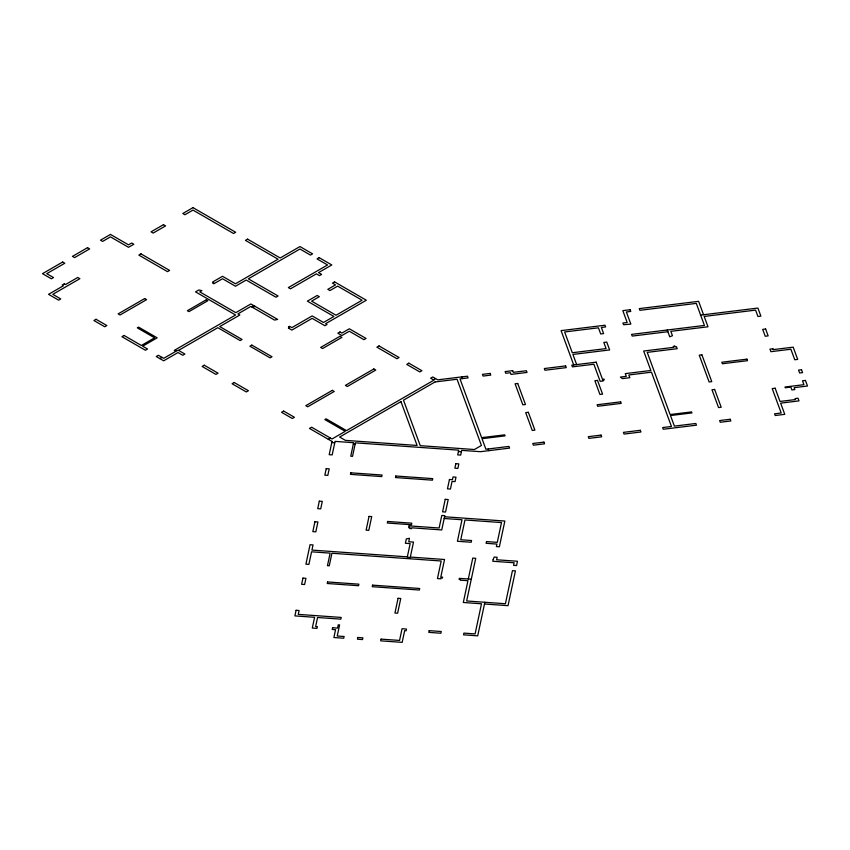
<?xml version="1.0" encoding="UTF-8"?>
<svg xmlns="http://www.w3.org/2000/svg" width="850" height="850" viewBox="0 0 850 850"><rect width="100%" height="100%" fill="white"/><g stroke="black" fill="none" stroke-linecap="round" stroke-linejoin="round"><path stroke-width="1.27" d="M407.341 556.856L410.157 543.596L405.386 543.267L406.321 538.868L409.466 538.305L408.744 541.747L413.514 542.087L410.146 557.929L407.341 556.856L311.929 550.088L313.034 544.924L310.048 544.712L305.915 564.166L308.89 564.379L311.567 551.809L330.129 553.127L327.452 565.696L329.248 565.824L331.914 553.254L441.192 561L437.453 578.563L440.884 578.808L441.065 577.947L442.414 578.032L442.595 577.171L440.799 577.054L444.539 559.491L410.327 557.069M468.308 578.999L472.759 558.089L475.734 558.291L466.661 600.982L505.421 603.734L512.444 570.679L515.429 570.892L508.034 605.668L484.479 603.999M484.851 602.278L477.711 635.843L463.547 634.833L463.909 633.112L475.097 633.909L481.504 603.787L463.314 602.491L467.946 580.72L460.264 580.178L460.445 579.317L459.106 579.222L459.287 578.361L471.293 579.211M159.853 358.594L161.978 357.372M251.727 306.903L253.852 305.681M178.553 350.381L217.844 327.686L240.146 340.563L242.059 339.458L219.757 326.581L239.827 314.999L237.915 313.894L250.877 306.414L274.561 320.089L277.642 319.409L250.877 303.96L235.79 312.662L199.792 291.879L201.917 290.658L198.836 289.978L195.542 291.879L235.577 314.999L174.303 350.381L175.897 351.294L163.678 358.349L158.366 355.279L156.241 356.511L163.678 360.804L178.022 352.527L182.792 355.279L184.917 354.057L178.553 350.381L175.366 350.986M252.79 307.519L254.915 306.287M328.302 439.291L330.427 438.058M433.436 379.812L435.561 378.579M700.623 315.095L757.913 308.061L760.878 316.126L757.945 316.487L755.597 310.123L704.183 316.434L707.997 326.783L670.82 331.341L672.435 335.707L669.768 336.834L667.261 330.002M667.888 331.702L632.188 336.079L631.561 334.39L704.427 325.444L696.309 303.386L639.891 310.314L639.274 308.614L698.626 301.336L703.556 314.734M331.776 442.553L334.762 442.765M353.324 444.082L355.109 444.21M458.416 451.531L461.401 451.743M444.539 516.768L504.847 521.039L499.375 546.784L496.389 546.571L496.921 544.074L486.115 543.309L486.476 541.588L497.293 542.353L501.5 522.559L464.971 519.966L460.764 539.761L471.569 540.526L471.208 542.247L457.417 541.269L461.996 519.754L444.178 518.489M576.651 364.576L572.911 354.439L609.641 349.934L606.751 342.082L603.819 342.444L606.082 348.596L572.294 352.739L564.634 331.957L598.432 327.813L600.695 333.965L603.628 333.604L601.364 327.452L605.625 326.931L604.998 325.231L561.074 330.629L573.707 364.937M461.72 376.901L462.347 378.601M483.99 437.378L484.362 438.398M488.251 448.959L488.877 450.659M296.098 610.3L294.908 615.899L314.596 617.291L312.301 628.044L316.997 628.384L317.369 626.662L315.647 626.535L317.571 617.504L340.829 619.151L341.19 617.429L298.265 614.38L299.083 610.513L296.098 610.3M302.951 578.106L301.633 584.311L304.608 584.524L305.926 578.319L302.951 578.106M314.936 521.73L312.832 531.633L315.817 531.845L317.921 521.942L314.936 521.73M319.313 501.16L317.719 508.651L320.705 508.863L322.299 501.373L319.313 501.16M326.23 468.626L324.838 475.171L327.824 475.384L329.216 468.839L326.23 468.626M332.021 441.437L329.194 454.686L332.18 454.899L335.049 441.384L353.611 442.701L350.742 456.216L352.527 456.344L355.406 442.829L458.713 450.149L457.704 454.888L460.689 455.101L461.688 450.362L480.431 451.69L509.586 448.109L508.969 446.42L485.902 449.246L482.014 438.685L505.081 435.859L504.698 434.839L481.631 437.665L459.999 378.888L468.074 377.899L467.447 376.199L437.75 379.844L432.756 376.954L430.631 378.186L433.967 380.12L346.513 430.61L326.124 418.837L324.849 419.571L345.238 431.343L332.021 438.983L311.621 427.21L309.496 428.432L332.021 441.437M327.558 581.952L327.229 583.504L358.53 585.724L358.859 584.173L327.558 581.952M350.763 472.812L350.434 474.364L381.746 476.584L382.075 475.033L350.763 472.812M332.573 627.736L332.201 629.457L335.559 629.701L333.891 637.532L343.729 638.222L344.101 636.501L337.237 636.023L339.607 624.92L338.257 624.824L337.567 628.097L332.573 627.736M369.038 516.396L366.106 530.166L368.794 530.358L371.716 516.587L369.038 516.396M357.818 637.479L357.446 639.2L362.514 639.561L362.886 637.84L357.818 637.479M372.576 585.14L372.247 586.691L419.358 590.028L419.688 588.487L372.576 585.14M395.781 476.011L395.452 477.562L432.427 480.176L432.756 478.624L395.781 476.011M387.632 521.475L387.303 523.016L411.453 524.737L411.783 523.186L387.632 521.475M381.066 639.126L380.704 640.847L402.167 642.366L404.664 630.668L406.151 630.774L406.513 629.053L402.039 628.734L399.553 640.433L381.066 639.126M409.084 525.874L408.701 527.68L410.199 527.786L410.029 528.562L411.517 528.668L411.708 527.808L441.745 529.943L444.784 515.653L441.798 515.44L439.131 528.009L409.084 525.874M398.076 598.304L394.942 613.031L397.63 613.211L400.754 598.496L398.076 598.304M445.219 499.343L442.574 511.828L445.549 512.04L448.205 499.556L445.219 499.343M449.448 479.464L447.461 488.846L450.436 489.058L452.062 481.397L455.047 481.61L455.993 477.169L453.007 476.967L452.434 479.676L449.448 479.464M455.834 463.664L454.877 468.18L457.863 468.392L458.819 463.877L455.834 463.664M429.176 630.657L428.814 632.379L440.884 633.229L441.256 631.508L429.176 630.657M493.181 559.534L492.809 561.255L514.133 562.764L513.581 565.346L516.566 565.558L517.48 561.255L496.612 559.778L497.144 557.281L494.158 557.069L493.181 559.534M62.677 262.023L42.5 273.668L51.372 278.789L53.497 277.567L46.75 273.668L64.802 263.245L62.677 262.023M87.529 247.669L72.452 256.381L74.577 257.603L89.654 248.901L87.529 247.669M110.468 234.43L100.491 240.189L102.616 241.421L110.468 236.874L128.531 247.308L133.832 244.237L131.707 243.015L128.531 244.853L110.468 234.43M163.466 224.676L151.045 231.848L153.17 233.081L165.591 225.898L163.466 224.676M192.992 207.634L182.792 213.52L184.917 214.742L192.992 210.088L233.559 233.506L235.684 232.284L192.992 207.634M64.324 283.815L62.199 285.047L63.421 285.749L48.556 294.334L58.639 300.156L60.764 298.934L52.806 294.334L79.889 278.694L77.764 277.472L65.546 284.527L64.324 283.815M140.951 253.863L138.826 255.085L167.503 271.649L169.628 270.417L140.951 253.863M96.029 319.292L93.904 320.514L104.741 326.772L106.856 325.539L96.029 319.292M144.67 298.562L118.118 313.894L120.031 314.999L146.583 299.668L144.67 298.562M247.584 239.148L245.459 240.369L278.067 259.197L235.471 283.783L222.519 276.303L212.638 282.009L213.701 282.625L212.744 283.178L213.807 283.783L222.519 278.757L235.471 286.237L246.202 280.043L275.942 297.213L278.067 295.991L248.327 278.821L299.944 249.018L310.452 255.085L312.577 253.863L299.944 246.564L280.192 257.975L247.584 239.148M124.068 335.474L121.943 336.706L145.414 350.253L147.539 349.031L142.651 346.205L157.144 337.832L138.561 327.112L137.286 327.845L154.604 337.832L141.376 345.472L124.068 335.474M206.274 299.795L187.361 310.707L188.955 311.621L207.857 300.709L206.274 299.795M319.164 257.667L317.039 258.889L327.558 264.966L288.362 287.587L290.487 288.819L316.402 273.849L319.483 275.634L321.608 274.401L318.527 272.627L331.808 264.966L319.164 257.667M334.56 281.881L332.446 283.114L335.516 284.888L327.824 289.34L329.949 290.562L337.641 286.121L362.068 300.22L336.047 315.244L311.621 301.144L319.324 296.692L317.199 295.471L307.371 301.144L333.922 316.466L323.521 322.479L312.152 315.913L291.869 327.632L289.531 326.283L288.469 326.889L289.425 327.441L288.362 328.058L291.869 330.076L312.152 318.368L324.902 325.731L327.027 324.498L325.646 323.701L366.318 300.22L334.56 281.881M204.255 365.213L202.13 366.446L215.932 374.414L218.057 373.182L204.255 365.213M251.834 345.1L249.921 346.205L270.098 357.861L272.011 356.756L251.834 345.1M234.196 382.511L232.071 383.733L246.309 391.946L248.434 390.724L234.196 382.511M339.979 331.978L337.854 333.211L341.891 335.538L349.329 331.245L363.928 339.681L366.053 338.449L349.329 328.791L341.891 333.083L339.979 331.978M339.979 336.271L320.652 347.438L322.564 348.543L341.891 337.376L339.979 336.271M379.015 345.929L376.89 347.161L396.961 358.743L399.086 357.521L379.015 345.929M283.688 411.081L281.573 412.303L292.294 418.498L294.419 417.276L283.688 411.081M332.339 390.352L305.788 405.684L307.689 406.789L334.241 391.457L332.339 390.352M373.862 368.953L345.397 385.39L347.31 386.495L375.774 370.058L373.862 368.953M408.85 363.163L406.736 364.384L419.794 371.928L421.919 370.706L408.85 363.163M400.956 401.625L339.628 437.038L345.408 440.374L417.095 445.453L400.956 401.625M435.041 381.947L403.495 400.169L420.251 445.676L474.406 449.522L481.429 445.464L457.056 379.249L435.041 381.947M630.158 309.74L622.816 310.632L627.183 322.511L622.923 323.032L623.549 324.732L630.849 324.105L626.376 311.971L630.785 311.429L630.158 309.74M765.627 329.014L762.694 329.375L765.223 336.249L768.156 335.888L765.627 329.014M674.741 346.152L673.274 346.332L673.646 347.353L643.673 351.029L650.845 370.494L625.281 373.628L626.28 376.348L620.404 377.071L622.349 378.601L629.839 377.687L628.841 374.967L651.461 372.194L671.447 426.477L662.639 427.561L663.266 429.25L696.469 425.181L695.842 423.481L674.39 426.116L670.501 415.554L691.953 412.919L691.581 411.91L670.129 414.534L647.232 352.368L677.206 348.691L676.494 346.736L675.017 346.917L674.741 346.152M490.152 373.416L482.439 374.361L483.066 376.061L490.769 375.116L490.152 373.416M512.699 370.653L505.134 371.578L505.761 373.277L510.382 372.704L511.009 374.404L527.021 372.438L526.405 370.738L513.326 372.342L512.699 370.653M565.622 365.925L544.329 368.539L544.946 370.239L566.249 367.625L565.622 365.925M596.19 362.174L571.795 365.171L572.422 366.86L593.874 364.236L600.164 381.321L603.245 380.949L602.937 380.099L604.254 379.939L603.946 379.089L602.48 379.27L596.19 362.174M701.888 354.832L699.242 355.162L709.112 381.958L711.758 381.639L701.888 354.832M772.905 348.776L769.962 349.138L770.907 351.688L790.883 349.233L794.761 359.752L797.693 359.391L793.199 347.172L773.213 349.626L772.905 348.776M517.724 383.467L515.079 383.786L522.824 404.823L525.47 404.494L517.724 383.467M746.938 359.146L721.809 362.228L722.372 363.757L747.49 360.676L746.938 359.146M597.518 380.407L594.883 380.736L599.941 394.474L602.586 394.145L597.518 380.407M801.508 369.739L798.564 370.101L799.627 372.98L802.57 372.619L801.508 369.739M528.339 412.303L525.693 412.622L532.259 430.44L534.905 430.111L528.339 412.303M714.627 389.438L711.981 389.767L718.548 407.575L721.193 407.256L714.627 389.438M620.628 401.859L597.114 404.749L597.678 406.279L621.191 403.389L620.628 401.859M805.439 380.428L802.496 380.789L803.941 384.689L784.986 387.016L785.262 387.781L790.851 387.09L791.892 389.927L794.835 389.576L794.134 387.664L807.5 386.017L805.439 380.428M775.147 388.216L772.204 388.578L781.192 413.004L774.584 413.822L775.211 415.512L784.763 414.343L780.64 403.144L799 400.892L798.023 398.225L795.079 398.586L795.441 399.564L780.013 401.455L775.147 388.216M543.926 442.127L532.769 443.498L533.386 445.188L544.553 443.828L543.926 442.127M601.077 435.115L588.296 436.677L588.923 438.377L601.704 436.804L601.077 435.115M640.305 430.302L623.411 432.374L624.038 434.074L640.932 431.991L640.305 430.302M730.214 419.263L719.642 420.559L720.269 422.259L730.841 420.962L730.214 419.263"/></g></svg>
